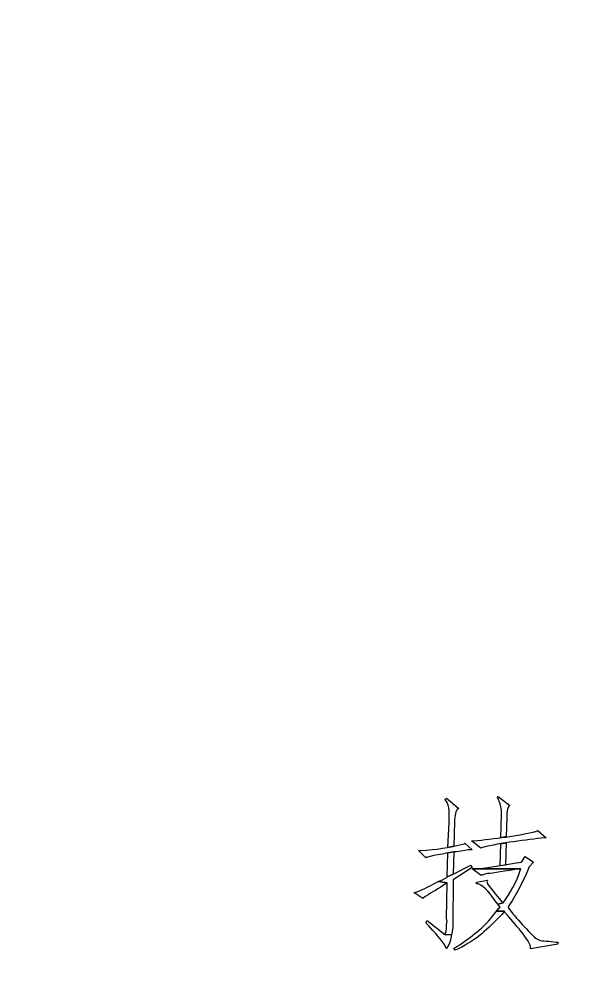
# Model space of a CAD drawing. Header units: centimetres. Extents: x -20.7 to 20.7, y -14.5 to 14.5.
# Drawn here: x -16.438 to -14.521, y -7.137 to -3.782 of the extents above; entities that cross this region are included whole.
import ezdxf

# ---------------------------------------------------------------- set-up
doc = ezdxf.new("R2010")
doc.units = ezdxf.units.CM
doc.header["$MEASUREMENT"] = 0
doc.layers.add('layer 1', color=7, linetype='Continuous')

msp = doc.modelspace()

# ---------------------------------------------------------------- linework, layer by layer
at = {"layer": 'layer 1', "lineweight": 9}
msp.add_open_spline([(19.88612, 13.89874), (19.88612, 13.89874), (-20.11465, 13.89874), (-20.11465, 13.89874), (-20.11465, 13.89874), (-20.11465, 13.89874), (-20.11465, -13.80208), (-20.11465, -13.80208)], degree=3, knots=[0, 0, 0, 0, 0.3333333, 0.3333333, 0.3333333, 0.3333333, 1, 1, 1, 1], dxfattribs=at)
at = {"layer": 'layer 1'}
for points, knots in [([(-14.94998, -6.49746), (-14.94998, -6.49746), (-14.95633, -6.5017), (-14.95633, -6.5017), (-14.95633, -6.5017), (-14.95633, -6.5017), (-14.95422, -6.50381), (-14.95422, -6.50381), (-14.95422, -6.50381), (-14.93591, -6.52424), (-14.94296, -6.55683), (-14.94152, -6.58213), (-14.94152, -6.58213), (-14.94152, -6.58213), (-14.94575, -6.66891), (-14.94575, -6.66891), (-14.94575, -6.66891), (-14.94575, -6.66891), (-14.92458, -6.66468), (-14.92458, -6.66468), (-14.92458, -6.66468), (-14.92458, -6.66468), (-14.92247, -6.5779), (-14.92247, -6.5779), (-14.92247, -6.5779), (-14.92247, -6.5779), (-14.92247, -6.57155), (-14.92247, -6.57155), (-14.92247, -6.57155), (-14.92247, -6.57155), (-14.92035, -6.55673), (-14.92035, -6.55673), (-14.92035, -6.55673), (-14.92035, -6.55673), (-14.91823, -6.54403), (-14.91823, -6.54403), (-14.91823, -6.54403), (-14.91823, -6.54403), (-14.914, -6.53768), (-14.914, -6.53768), (-14.914, -6.53768), (-14.914, -6.53768), (-14.90765, -6.53345), (-14.90765, -6.53345), (-14.90765, -6.53345), (-14.90765, -6.53345), (-14.94998, -6.49746), (-14.94998, -6.49746)], [0, 0, 0, 0, 0.0769231, 0.0769231, 0.0769231, 0.0769231, 0.1538462, 0.1538462, 0.1538462, 0.1538462, 0.2307692, 0.2307692, 0.2307692, 0.2307692, 0.3076923, 0.3076923, 0.3076923, 0.3076923, 0.3846154, 0.3846154, 0.3846154, 0.3846154, 0.4615385, 0.4615385, 0.4615385, 0.4615385, 0.5384615, 0.5384615, 0.5384615, 0.5384615, 0.6153846, 0.6153846, 0.6153846, 0.6153846, 0.6923077, 0.6923077, 0.6923077, 0.6923077, 0.7692308, 0.7692308, 0.7692308, 0.7692308, 0.8461538, 0.8461538, 0.8461538, 0.8461538, 1, 1, 1, 1]), ([(-14.77007, -6.49111), (-14.77007, -6.49111), (-14.7743, -6.49535), (-14.7743, -6.49535), (-14.7743, -6.49535), (-14.7743, -6.49535), (-14.77218, -6.49535), (-14.77218, -6.49535), (-14.77218, -6.49535), (-14.77218, -6.49535), (-14.76372, -6.51651), (-14.76372, -6.51651), (-14.76372, -6.51651), (-14.76372, -6.51651), (-14.7616, -6.5271), (-14.7616, -6.5271), (-14.7616, -6.5271), (-14.7616, -6.5271), (-14.75948, -6.5398), (-14.75948, -6.5398), (-14.75948, -6.5398), (-14.75948, -6.5398), (-14.75948, -6.5525), (-14.75948, -6.5525), (-14.75948, -6.5525), (-14.75948, -6.5525), (-14.7616, -6.63505), (-14.7616, -6.63505), (-14.7616, -6.63505), (-14.7616, -6.63505), (-14.74255, -6.63081), (-14.74255, -6.63081), (-14.74255, -6.63081), (-14.74255, -6.63081), (-14.74043, -6.5652), (-14.74043, -6.5652), (-14.74043, -6.5652), (-14.74043, -6.5652), (-14.74043, -6.54826), (-14.74043, -6.54826), (-14.74043, -6.54826), (-14.74043, -6.54826), (-14.73832, -6.53556), (-14.73832, -6.53556), (-14.73832, -6.53556), (-14.73832, -6.53556), (-14.73408, -6.5271), (-14.73408, -6.5271), (-14.73408, -6.5271), (-14.73408, -6.5271), (-14.72985, -6.52286), (-14.72985, -6.52286), (-14.72985, -6.52286), (-14.72985, -6.52286), (-14.77007, -6.49111), (-14.77007, -6.49111)], [0, 0, 0, 0, 0.0666667, 0.0666667, 0.0666667, 0.0666667, 0.1333333, 0.1333333, 0.1333333, 0.1333333, 0.2, 0.2, 0.2, 0.2, 0.2666667, 0.2666667, 0.2666667, 0.2666667, 0.3333333, 0.3333333, 0.3333333, 0.3333333, 0.4, 0.4, 0.4, 0.4, 0.4666667, 0.4666667, 0.4666667, 0.4666667, 0.5333333, 0.5333333, 0.5333333, 0.5333333, 0.6, 0.6, 0.6, 0.6, 0.6666667, 0.6666667, 0.6666667, 0.6666667, 0.7333333, 0.7333333, 0.7333333, 0.7333333, 0.8, 0.8, 0.8, 0.8, 0.8666667, 0.8666667, 0.8666667, 0.8666667, 1, 1, 1, 1]), ([(-14.63248, -6.60965), (-14.63248, -6.60965), (-14.63672, -6.61176), (-14.63672, -6.61176), (-14.63672, -6.61176), (-14.6999, -6.62877), (-14.78795, -6.63815), (-14.85473, -6.64563), (-14.85473, -6.64563), (-14.85473, -6.64563), (-14.8632, -6.64563), (-14.8632, -6.64563), (-14.8632, -6.64563), (-14.8632, -6.64563), (-14.83145, -6.67103), (-14.83145, -6.67103), (-14.83145, -6.67103), (-14.83145, -6.67103), (-14.8251, -6.66891), (-14.8251, -6.66891), (-14.8251, -6.66891), (-14.76121, -6.65212), (-14.67397, -6.64256), (-14.60708, -6.63505), (-14.60708, -6.63505), (-14.60708, -6.63505), (-14.60285, -6.63505), (-14.60285, -6.63505), (-14.60285, -6.63505), (-14.60285, -6.63505), (-14.63248, -6.60965), (-14.63248, -6.60965)], [0, 0, 0, 0, 0.1111111, 0.1111111, 0.1111111, 0.1111111, 0.2222222, 0.2222222, 0.2222222, 0.2222222, 0.3333333, 0.3333333, 0.3333333, 0.3333333, 0.4444444, 0.4444444, 0.4444444, 0.4444444, 0.5555556, 0.5555556, 0.5555556, 0.5555556, 0.6666667, 0.6666667, 0.6666667, 0.6666667, 0.7777778, 0.7777778, 0.7777778, 0.7777778, 1, 1, 1, 1]), ([(-14.88648, -6.6541), (-14.88648, -6.6541), (-14.8886, -6.65621), (-14.8886, -6.65621), (-14.8886, -6.65621), (-14.94603, -6.67018), (-14.98286, -6.67565), (-15.041, -6.6795), (-15.041, -6.6795), (-15.041, -6.6795), (-15.04735, -6.6795), (-15.04735, -6.6795), (-15.04735, -6.6795), (-15.04735, -6.6795), (-15.02195, -6.7049), (-15.02195, -6.7049), (-15.02195, -6.7049), (-15.02195, -6.7049), (-15.01983, -6.70278), (-15.01983, -6.70278), (-15.01983, -6.70278), (-15.01983, -6.70278), (-15.0156, -6.70278), (-15.0156, -6.70278), (-15.0156, -6.70278), (-15.0156, -6.70278), (-15.00713, -6.70066), (-15.00713, -6.70066), (-15.00713, -6.70066), (-15.00713, -6.70066), (-14.99443, -6.69643), (-14.99443, -6.69643), (-14.99443, -6.69643), (-14.99443, -6.69643), (-14.98173, -6.69431), (-14.98173, -6.69431), (-14.98173, -6.69431), (-14.98173, -6.69431), (-14.9648, -6.6922), (-14.9648, -6.6922), (-14.9648, -6.6922), (-14.9648, -6.6922), (-14.94575, -6.68796), (-14.94575, -6.68796), (-14.94575, -6.68796), (-14.94575, -6.68796), (-14.92458, -6.68373), (-14.92458, -6.68373), (-14.92458, -6.68373), (-14.92458, -6.68373), (-14.91612, -6.68373), (-14.91612, -6.68373), (-14.91612, -6.68373), (-14.91612, -6.68373), (-14.89918, -6.68161), (-14.89918, -6.68161), (-14.89918, -6.68161), (-14.89918, -6.68161), (-14.88648, -6.6795), (-14.88648, -6.6795), (-14.88648, -6.6795), (-14.88648, -6.6795), (-14.8759, -6.67738), (-14.8759, -6.67738), (-14.8759, -6.67738), (-14.8759, -6.67738), (-14.86108, -6.67738), (-14.86108, -6.67738), (-14.86108, -6.67738), (-14.86108, -6.67738), (-14.88648, -6.6541), (-14.88648, -6.6541)], [0, 0, 0, 0, 0.0526316, 0.0526316, 0.0526316, 0.0526316, 0.1052632, 0.1052632, 0.1052632, 0.1052632, 0.1578947, 0.1578947, 0.1578947, 0.1578947, 0.2105263, 0.2105263, 0.2105263, 0.2105263, 0.2631579, 0.2631579, 0.2631579, 0.2631579, 0.3157895, 0.3157895, 0.3157895, 0.3157895, 0.3684211, 0.3684211, 0.3684211, 0.3684211, 0.4210526, 0.4210526, 0.4210526, 0.4210526, 0.4736842, 0.4736842, 0.4736842, 0.4736842, 0.5263158, 0.5263158, 0.5263158, 0.5263158, 0.5789474, 0.5789474, 0.5789474, 0.5789474, 0.6315789, 0.6315789, 0.6315789, 0.6315789, 0.6842105, 0.6842105, 0.6842105, 0.6842105, 0.7368421, 0.7368421, 0.7368421, 0.7368421, 0.7894737, 0.7894737, 0.7894737, 0.7894737, 0.8421053, 0.8421053, 0.8421053, 0.8421053, 0.8947368, 0.8947368, 0.8947368, 0.8947368, 1, 1, 1, 1]), ([(-14.74255, -6.65198), (-14.74255, -6.65198), (-14.7616, -6.65621), (-14.7616, -6.65621), (-14.7616, -6.65621), (-14.7616, -6.65621), (-14.76372, -6.73241), (-14.76372, -6.73241), (-14.76372, -6.73241), (-14.76372, -6.73241), (-14.74467, -6.7303), (-14.74467, -6.7303), (-14.74467, -6.7303), (-14.74467, -6.7303), (-14.74255, -6.65198), (-14.74255, -6.65198)], [0, 0, 0, 0, 0.2, 0.2, 0.2, 0.2, 0.4, 0.4, 0.4, 0.4, 0.6, 0.6, 0.6, 0.6, 1, 1, 1, 1]), ([(-14.92458, -6.68373), (-14.92458, -6.68373), (-14.94575, -6.68796), (-14.94575, -6.68796), (-14.94575, -6.68796), (-14.94575, -6.68796), (-14.94787, -6.77051), (-14.94787, -6.77051), (-14.94787, -6.77051), (-14.94787, -6.77051), (-14.9267, -6.76205), (-14.9267, -6.76205), (-14.9267, -6.76205), (-14.9267, -6.76205), (-14.92458, -6.68373), (-14.92458, -6.68373)], [0, 0, 0, 0, 0.2, 0.2, 0.2, 0.2, 0.4, 0.4, 0.4, 0.4, 0.6, 0.6, 0.6, 0.6, 1, 1, 1, 1]), ([(-14.67693, -6.70066), (-14.67693, -6.70066), (-14.68963, -6.71971), (-14.68963, -6.71971), (-14.68963, -6.71971), (-14.73334, -6.72712), (-14.8069, -6.74053), (-14.85262, -6.743), (-14.85262, -6.743), (-14.85262, -6.743), (-14.86108, -6.743), (-14.86108, -6.743), (-14.86108, -6.743), (-14.86108, -6.743), (-14.69175, -6.743), (-14.69175, -6.743), (-14.69175, -6.743), (-14.69175, -6.743), (-14.69387, -6.74935), (-14.69387, -6.74935), (-14.69387, -6.74935), (-14.70364, -6.78473), (-14.73137, -6.83214), (-14.75313, -6.86153), (-14.75313, -6.86153), (-14.75313, -6.86153), (-14.77218, -6.86576), (-14.77218, -6.86576), (-14.77218, -6.86576), (-14.77218, -6.86576), (-14.76372, -6.87635), (-14.76372, -6.87635), (-14.76372, -6.87635), (-14.76372, -6.87635), (-14.77007, -6.8827), (-14.77007, -6.8827), (-14.77007, -6.8827), (-14.77007, -6.8827), (-14.77642, -6.89116), (-14.77642, -6.89116), (-14.77642, -6.89116), (-14.77642, -6.89116), (-14.7489, -6.89116), (-14.7489, -6.89116), (-14.7489, -6.89116), (-14.72872, -6.92129), (-14.66303, -6.98292), (-14.65788, -7.01605), (-14.65788, -7.01605), (-14.65788, -7.01605), (-14.65788, -7.0224), (-14.65788, -7.0224), (-14.65788, -7.0224), (-14.65788, -7.0224), (-14.56263, -7.00546), (-14.56263, -7.00546), (-14.56263, -7.00546), (-14.56263, -7.00546), (-14.56263, -6.99911), (-14.56263, -6.99911), (-14.56263, -6.99911), (-14.56263, -6.99911), (-14.56898, -6.99911), (-14.56898, -6.99911), (-14.56898, -6.99911), (-14.56898, -6.99911), (-14.58592, -6.997), (-14.58592, -6.997), (-14.58592, -6.997), (-14.60962, -6.99223), (-14.62663, -6.99897), (-14.64518, -6.98006), (-14.64518, -6.98006), (-14.64518, -6.98006), (-14.66635, -6.9589), (-14.66635, -6.9589), (-14.66635, -6.9589), (-14.68431, -6.93925), (-14.70272, -6.92027), (-14.71927, -6.89963), (-14.71927, -6.89963), (-14.71927, -6.89963), (-14.7362, -6.87846), (-14.7362, -6.87846), (-14.7362, -6.87846), (-14.7362, -6.87846), (-14.73197, -6.87), (-14.73197, -6.87), (-14.73197, -6.87), (-14.70579, -6.83091), (-14.68046, -6.78021), (-14.66212, -6.73665), (-14.66212, -6.73665), (-14.66212, -6.73665), (-14.6473, -6.71971), (-14.6473, -6.71971), (-14.6473, -6.71971), (-14.6473, -6.71971), (-14.67693, -6.70066), (-14.67693, -6.70066)], [0, 0, 0, 0, 0.0384615, 0.0384615, 0.0384615, 0.0384615, 0.0769231, 0.0769231, 0.0769231, 0.0769231, 0.1153846, 0.1153846, 0.1153846, 0.1153846, 0.1538462, 0.1538462, 0.1538462, 0.1538462, 0.1923077, 0.1923077, 0.1923077, 0.1923077, 0.2307692, 0.2307692, 0.2307692, 0.2307692, 0.2692308, 0.2692308, 0.2692308, 0.2692308, 0.3076923, 0.3076923, 0.3076923, 0.3076923, 0.3461538, 0.3461538, 0.3461538, 0.3461538, 0.3846154, 0.3846154, 0.3846154, 0.3846154, 0.4230769, 0.4230769, 0.4230769, 0.4230769, 0.4615385, 0.4615385, 0.4615385, 0.4615385, 0.5, 0.5, 0.5, 0.5, 0.5384615, 0.5384615, 0.5384615, 0.5384615, 0.5769231, 0.5769231, 0.5769231, 0.5769231, 0.6153846, 0.6153846, 0.6153846, 0.6153846, 0.6538462, 0.6538462, 0.6538462, 0.6538462, 0.6923077, 0.6923077, 0.6923077, 0.6923077, 0.7307692, 0.7307692, 0.7307692, 0.7307692, 0.7692308, 0.7692308, 0.7692308, 0.7692308, 0.8076923, 0.8076923, 0.8076923, 0.8076923, 0.8461538, 0.8461538, 0.8461538, 0.8461538, 0.8846154, 0.8846154, 0.8846154, 0.8846154, 0.9230769, 0.9230769, 0.9230769, 0.9230769, 1, 1, 1, 1]), ([(-14.86532, -6.7303), (-14.86532, -6.7303), (-14.9267, -6.76205), (-14.9267, -6.76205), (-14.9267, -6.76205), (-14.9267, -6.76205), (-14.94787, -6.77051), (-14.94787, -6.77051), (-14.94787, -6.77051), (-14.94787, -6.77051), (-14.94787, -6.77263), (-14.94787, -6.77263), (-14.94787, -6.77263), (-14.94787, -6.77263), (-14.9648, -6.7811), (-14.9648, -6.7811), (-14.9648, -6.7811), (-14.9648, -6.7811), (-14.97962, -6.78745), (-14.97962, -6.78745), (-14.97962, -6.78745), (-14.97962, -6.78745), (-14.94787, -6.79168), (-14.94787, -6.79168), (-14.94787, -6.79168), (-14.94787, -6.79168), (-14.94998, -6.91656), (-14.94998, -6.91656), (-14.94998, -6.91656), (-14.94998, -6.91656), (-14.94787, -6.92715), (-14.94787, -6.92715), (-14.94787, -6.92715), (-14.94787, -6.92715), (-14.94998, -6.93773), (-14.94998, -6.93773), (-14.94998, -6.93773), (-14.94998, -6.93773), (-14.94998, -6.95043), (-14.94998, -6.95043), (-14.94998, -6.95043), (-14.94998, -6.95043), (-14.9521, -6.96101), (-14.9521, -6.96101), (-14.9521, -6.96101), (-14.9521, -6.96101), (-14.95633, -6.9716), (-14.95633, -6.9716), (-14.95633, -6.9716), (-14.95633, -6.9716), (-14.93305, -6.97371), (-14.93305, -6.97371), (-14.93305, -6.97371), (-14.93305, -6.97371), (-14.92882, -6.94831), (-14.92882, -6.94831), (-14.92882, -6.94831), (-14.92882, -6.94831), (-14.92882, -6.9335), (-14.92882, -6.9335), (-14.92882, -6.9335), (-14.92882, -6.9335), (-14.9267, -6.7811), (-14.9267, -6.7811), (-14.9267, -6.7811), (-14.9267, -6.7811), (-14.86108, -6.73876), (-14.86108, -6.73876), (-14.86108, -6.73876), (-14.86108, -6.73876), (-14.86532, -6.7303), (-14.86532, -6.7303)], [0, 0, 0, 0, 0.0526316, 0.0526316, 0.0526316, 0.0526316, 0.1052632, 0.1052632, 0.1052632, 0.1052632, 0.1578947, 0.1578947, 0.1578947, 0.1578947, 0.2105263, 0.2105263, 0.2105263, 0.2105263, 0.2631579, 0.2631579, 0.2631579, 0.2631579, 0.3157895, 0.3157895, 0.3157895, 0.3157895, 0.3684211, 0.3684211, 0.3684211, 0.3684211, 0.4210526, 0.4210526, 0.4210526, 0.4210526, 0.4736842, 0.4736842, 0.4736842, 0.4736842, 0.5263158, 0.5263158, 0.5263158, 0.5263158, 0.5789474, 0.5789474, 0.5789474, 0.5789474, 0.6315789, 0.6315789, 0.6315789, 0.6315789, 0.6842105, 0.6842105, 0.6842105, 0.6842105, 0.7368421, 0.7368421, 0.7368421, 0.7368421, 0.7894737, 0.7894737, 0.7894737, 0.7894737, 0.8421053, 0.8421053, 0.8421053, 0.8421053, 0.8947368, 0.8947368, 0.8947368, 0.8947368, 1, 1, 1, 1]), ([(-14.86108, -6.74299), (-14.86108, -6.74299), (-14.82933, -6.76628), (-14.82933, -6.76628), (-14.82933, -6.76628), (-14.82933, -6.76628), (-14.8251, -6.76416), (-14.8251, -6.76416), (-14.8251, -6.76416), (-14.8251, -6.76416), (-14.82298, -6.76416), (-14.82298, -6.76416), (-14.82298, -6.76416), (-14.82298, -6.76416), (-14.81663, -6.76204), (-14.81663, -6.76204), (-14.81663, -6.76204), (-14.81663, -6.76204), (-14.80817, -6.75993), (-14.80817, -6.75993), (-14.80817, -6.75993), (-14.80817, -6.75993), (-14.7997, -6.75993), (-14.7997, -6.75993), (-14.7997, -6.75993), (-14.7997, -6.75993), (-14.78912, -6.75781), (-14.78912, -6.75781), (-14.78912, -6.75781), (-14.78912, -6.75781), (-14.77642, -6.75569), (-14.77642, -6.75569), (-14.77642, -6.75569), (-14.77642, -6.75569), (-14.76372, -6.75358), (-14.76372, -6.75358), (-14.76372, -6.75358), (-14.76372, -6.75358), (-14.7489, -6.75146), (-14.7489, -6.75146), (-14.7489, -6.75146), (-14.7489, -6.75146), (-14.72985, -6.74934), (-14.72985, -6.74934), (-14.72985, -6.74934), (-14.72985, -6.74934), (-14.71292, -6.74511), (-14.71292, -6.74511), (-14.71292, -6.74511), (-14.71292, -6.74511), (-14.69175, -6.74299), (-14.69175, -6.74299), (-14.69175, -6.74299), (-14.69175, -6.74299), (-14.86108, -6.74299), (-14.86108, -6.74299)], [0, 0, 0, 0, 0.0666667, 0.0666667, 0.0666667, 0.0666667, 0.1333333, 0.1333333, 0.1333333, 0.1333333, 0.2, 0.2, 0.2, 0.2, 0.2666667, 0.2666667, 0.2666667, 0.2666667, 0.3333333, 0.3333333, 0.3333333, 0.3333333, 0.4, 0.4, 0.4, 0.4, 0.4666667, 0.4666667, 0.4666667, 0.4666667, 0.5333333, 0.5333333, 0.5333333, 0.5333333, 0.6, 0.6, 0.6, 0.6, 0.6666667, 0.6666667, 0.6666667, 0.6666667, 0.7333333, 0.7333333, 0.7333333, 0.7333333, 0.8, 0.8, 0.8, 0.8, 0.8666667, 0.8666667, 0.8666667, 0.8666667, 1, 1, 1, 1]), ([(-14.97962, -6.78745), (-14.97962, -6.78745), (-14.99443, -6.79591), (-14.99443, -6.79591), (-14.99443, -6.79591), (-15.01564, -6.80621), (-15.03627, -6.81658), (-15.05793, -6.82555), (-15.05793, -6.82555), (-15.05793, -6.82555), (-15.06428, -6.82555), (-15.06428, -6.82555), (-15.06428, -6.82555), (-15.06428, -6.82555), (-15.03253, -6.84671), (-15.03253, -6.84671), (-15.03253, -6.84671), (-15.03253, -6.84671), (-15.03042, -6.8446), (-15.03042, -6.8446), (-15.03042, -6.8446), (-15.01137, -6.82865), (-14.98374, -6.81785), (-14.9648, -6.80226), (-14.9648, -6.80226), (-14.9648, -6.80226), (-14.94787, -6.79168), (-14.94787, -6.79168), (-14.94787, -6.79168), (-14.94787, -6.79168), (-14.97962, -6.78745), (-14.97962, -6.78745)], [0, 0, 0, 0, 0.1111111, 0.1111111, 0.1111111, 0.1111111, 0.2222222, 0.2222222, 0.2222222, 0.2222222, 0.3333333, 0.3333333, 0.3333333, 0.3333333, 0.4444444, 0.4444444, 0.4444444, 0.4444444, 0.5555556, 0.5555556, 0.5555556, 0.5555556, 0.6666667, 0.6666667, 0.6666667, 0.6666667, 0.7777778, 0.7777778, 0.7777778, 0.7777778, 1, 1, 1, 1]), ([(-14.80817, -6.78321), (-14.80817, -6.78321), (-14.84627, -6.78956), (-14.84627, -6.78956), (-14.84627, -6.78956), (-14.84627, -6.78956), (-14.84627, -6.79591), (-14.84627, -6.79591), (-14.84627, -6.79591), (-14.84627, -6.79591), (-14.83992, -6.79591), (-14.83992, -6.79591), (-14.83992, -6.79591), (-14.81582, -6.80392), (-14.79568, -6.83482), (-14.78065, -6.85518), (-14.78065, -6.85518), (-14.78065, -6.85518), (-14.77218, -6.86576), (-14.77218, -6.86576), (-14.77218, -6.86576), (-14.77218, -6.86576), (-14.75313, -6.86153), (-14.75313, -6.86153), (-14.75313, -6.86153), (-14.75313, -6.86153), (-14.75525, -6.86153), (-14.75525, -6.86153), (-14.75525, -6.86153), (-14.7725, -6.84026), (-14.78968, -6.82004), (-14.80605, -6.79803), (-14.80605, -6.79803), (-14.80605, -6.79803), (-14.81028, -6.78745), (-14.81028, -6.78745), (-14.81028, -6.78745), (-14.81028, -6.78745), (-14.80817, -6.78321), (-14.80817, -6.78321)], [0, 0, 0, 0, 0.0909091, 0.0909091, 0.0909091, 0.0909091, 0.1818182, 0.1818182, 0.1818182, 0.1818182, 0.2727273, 0.2727273, 0.2727273, 0.2727273, 0.3636364, 0.3636364, 0.3636364, 0.3636364, 0.4545455, 0.4545455, 0.4545455, 0.4545455, 0.5454545, 0.5454545, 0.5454545, 0.5454545, 0.6363636, 0.6363636, 0.6363636, 0.6363636, 0.7272727, 0.7272727, 0.7272727, 0.7272727, 0.8181818, 0.8181818, 0.8181818, 0.8181818, 1, 1, 1, 1]), ([(-14.77642, -6.89116), (-14.77642, -6.89116), (-14.78277, -6.89963), (-14.78277, -6.89963), (-14.78277, -6.89963), (-14.82087, -6.94905), (-14.86288, -6.9795), (-14.914, -7.01393), (-14.914, -7.01393), (-14.914, -7.01393), (-14.92458, -7.02028), (-14.92458, -7.02028), (-14.92458, -7.02028), (-14.92458, -7.02028), (-14.92035, -7.02663), (-14.92035, -7.02663), (-14.92035, -7.02663), (-14.92035, -7.02663), (-14.90977, -7.0224), (-14.90977, -7.0224), (-14.90977, -7.0224), (-14.84048, -6.98694), (-14.81074, -6.9565), (-14.75737, -6.90175), (-14.75737, -6.90175), (-14.75737, -6.90175), (-14.7489, -6.89116), (-14.7489, -6.89116), (-14.7489, -6.89116), (-14.7489, -6.89116), (-14.77642, -6.89116), (-14.77642, -6.89116)], [0, 0, 0, 0, 0.1111111, 0.1111111, 0.1111111, 0.1111111, 0.2222222, 0.2222222, 0.2222222, 0.2222222, 0.3333333, 0.3333333, 0.3333333, 0.3333333, 0.4444444, 0.4444444, 0.4444444, 0.4444444, 0.5555556, 0.5555556, 0.5555556, 0.5555556, 0.6666667, 0.6666667, 0.6666667, 0.6666667, 0.7777778, 0.7777778, 0.7777778, 0.7777778, 1, 1, 1, 1]), ([(-15.01772, -6.92291), (-15.01772, -6.92291), (-15.02195, -6.93138), (-15.02195, -6.93138), (-15.02195, -6.93138), (-15.02195, -6.93138), (-15.01137, -6.94196), (-15.01137, -6.94196), (-15.01137, -6.94196), (-14.99627, -6.96175), (-14.9642, -6.99255), (-14.95422, -7.01393), (-14.95422, -7.01393), (-14.95422, -7.01393), (-14.94998, -7.0224), (-14.94998, -7.0224), (-14.94998, -7.0224), (-14.94998, -7.0224), (-14.94152, -7.00546), (-14.94152, -7.00546), (-14.94152, -7.00546), (-14.94152, -7.00546), (-14.93728, -6.99488), (-14.93728, -6.99488), (-14.93728, -6.99488), (-14.93728, -6.99488), (-14.93305, -6.97371), (-14.93305, -6.97371), (-14.93305, -6.97371), (-14.93305, -6.97371), (-14.95633, -6.9716), (-14.95633, -6.9716), (-14.95633, -6.9716), (-14.95633, -6.9716), (-15.01772, -6.92291), (-15.01772, -6.92291)], [0, 0, 0, 0, 0.1, 0.1, 0.1, 0.1, 0.2, 0.2, 0.2, 0.2, 0.3, 0.3, 0.3, 0.3, 0.4, 0.4, 0.4, 0.4, 0.5, 0.5, 0.5, 0.5, 0.6, 0.6, 0.6, 0.6, 0.7, 0.7, 0.7, 0.7, 0.8, 0.8, 0.8, 0.8, 1, 1, 1, 1])]:
    msp.add_open_spline(points, degree=3, knots=knots, dxfattribs=at)

doc.saveas('drawing.dxf')
